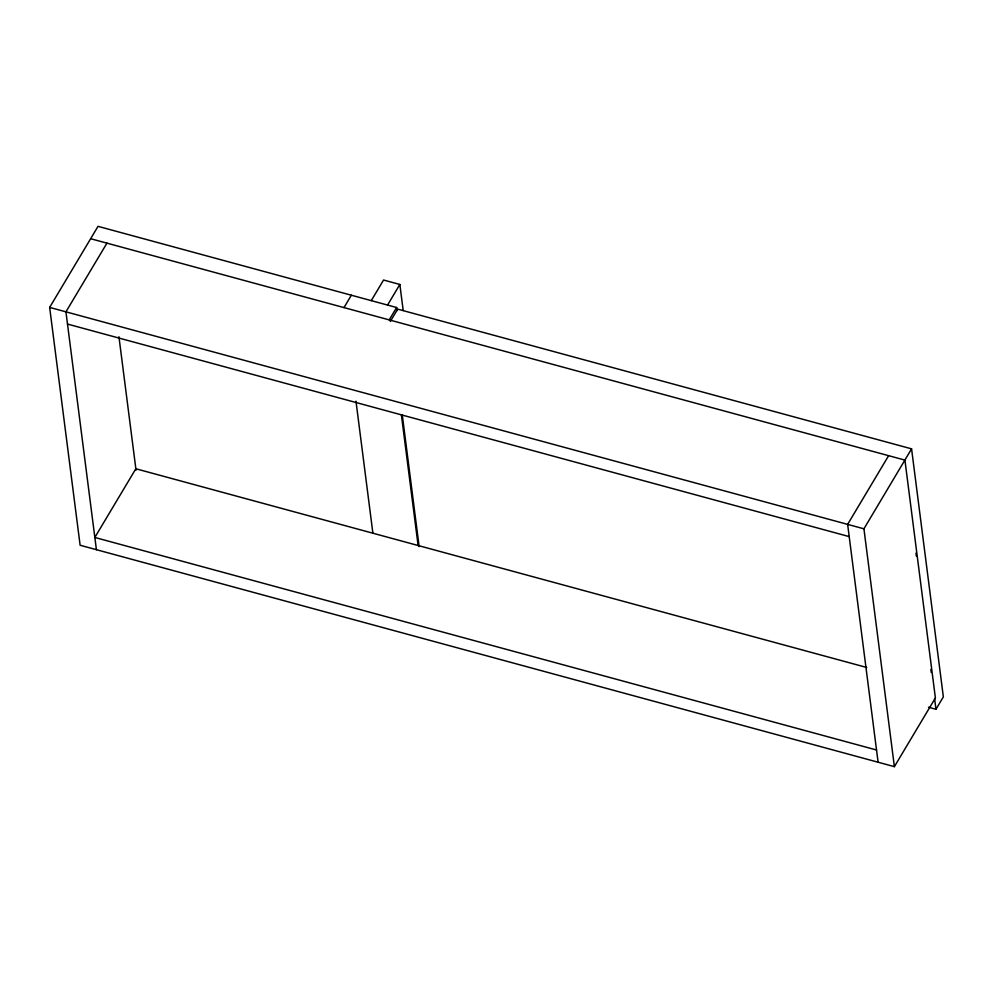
<?xml version="1.0" encoding="UTF-8"?>
<svg xmlns="http://www.w3.org/2000/svg" width="993" height="993" viewBox="0 0 993 993"><rect width="100%" height="100%" fill="white"/><g stroke="black" fill="none" stroke-linecap="round" stroke-linejoin="round"><path stroke-width="1.49" d="M90.661 238.717L904.921 460.107L935.394 697.955L894.383 766.658L80.123 545.256L49.65 307.408L98.034 226.342L396.604 307.52L397.001 310.598M106.946 243.136L65.935 311.839L96.408 549.688M343.988 307.594L351.361 295.219M371.27 300.631L383.571 280.026L399.856 284.457L403.195 310.536M387.555 305.062L399.856 284.457M389.219 319.895L396.604 307.52M390.299 321.496L397.684 309.133L911.574 448.848L943.35 696.9L935.965 709.263L928.505 707.227M888.636 455.675L847.637 524.378L878.097 762.227M894.383 766.658L863.922 528.81L911.574 448.848M49.65 307.408L863.922 528.81M67.499 324.066L849.201 536.605M866.728 667.482L135.842 468.758L94.832 537.461L876.534 750M915.968 553.089L916.353 556.154M930.863 669.456L931.26 672.509M934.599 698.538L935.965 709.263M402.264 414.888L419.133 546.572M401.408 415.024L418.115 545.467M355.978 401.197L372.884 533.167M118.937 336.739L136.041 470.248"/></g></svg>
